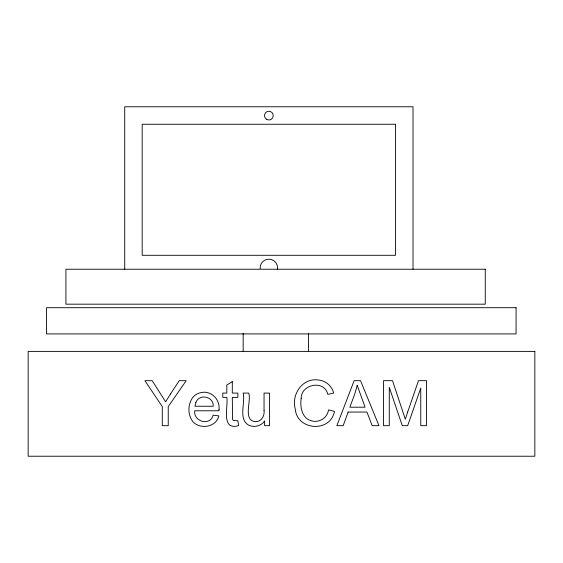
<?xml version="1.0" encoding="UTF-8"?>
<svg xmlns="http://www.w3.org/2000/svg" width="563" height="563" viewBox="0 0 563 563"><rect width="100%" height="100%" fill="white"/><g stroke="black" fill="none" stroke-linecap="round" stroke-linejoin="round"><path stroke-width="0.84" d="M413.017 269.227L413.017 106.773L124.726 106.773L124.726 269.227M308.447 333.444L308.447 351.389M243.167 333.444L243.167 351.389M260.155 268.572A8.734 8.734 0 0 1 269.367 259.205A8.734 8.734 0 0 1 277.453 269.564M219.042 409.315L219.014 410.793L194.699 410.793C193.348 421.736 210.309 426.367 213.152 415.177L218.859 415.888C216.375 427.057 200.646 429.717 193.179 422.011C187.409 415.121 187.57 403.798 193.229 396.887A13.843 13.843 0 0 1 200.998 392.629C211.012 390.117 220.098 399.434 219.042 409.315M264.047 410.547C264.786 415.944 261.316 421.884 255.391 421.659C242.421 420.357 251.795 400.342 248.663 393.08L243.139 393.08C245.665 402.728 237.804 419.146 248.895 425.311C254.363 427.718 261.352 426.036 264.624 420.892L264.624 425.677L269.571 425.677L269.571 393.08L264.047 393.08L264.047 410.547M301.17 398.421C299.91 406.859 301.845 418.26 311.374 420.821C319.024 423.102 327.511 417.971 328.51 409.899L334.464 411.405C330.558 432.736 297.109 430.744 295.272 409.083C291.036 394.213 302.943 377.034 319.165 380.124C326.125 380.905 331.959 386.295 333.697 393.016L327.835 394.396C324.492 379.553 301.106 383.945 301.17 398.421M195.861 402.411L195.009 406.247L213.208 406.247C213.919 396.422 199.365 393.361 195.861 402.411M357.209 385.402L354.781 394.001L349.841 407.197L365.098 407.197L357.209 385.402M407.703 411.989L405.311 419.203L392.51 380.679L383.544 380.679L383.544 425.677L389.286 425.677L389.286 387.372L402.299 425.677L407.675 425.677L420.751 388.013L420.751 425.677L426.494 425.677L426.494 380.679L418.478 380.679L407.703 411.989M348.124 412.053L343.177 425.677L336.857 425.677L354.141 380.679L360.552 380.679L378.969 425.677L372.185 425.677L366.942 412.053L348.124 412.053M170.54 393.91L165.628 401.855L152.186 380.679L144.937 380.679L162.285 406.62L162.285 425.677L168.238 425.677L168.238 406.62L186.198 380.679L179.259 380.679L170.54 393.91M232.301 381.693L226.812 385.008L226.812 393.08L222.758 393.08L222.758 397.379L226.812 397.379C228.522 406.183 220.464 430.92 238.656 425.621L237.86 420.737L233.546 420.554L232.596 419.477L232.301 397.379L237.86 397.379L237.86 393.08L232.301 393.08L232.301 381.693M395.543 124.247L142.193 124.247L142.193 255.292L395.543 255.292L395.543 124.247M485.264 269.227L65.927 269.227L65.927 304.175L485.264 304.175L485.264 269.227M516.067 307.708L46.511 307.708L46.511 333.915L516.067 333.915L516.067 307.708M534.85 351.389L28.15 351.389L28.15 456.227L534.85 456.227L534.85 351.389M266.348 119.18A4.37 4.37 0 0 0 273.217 116.02A4.37 4.37 0 0 0 267.045 111.65A4.37 4.37 0 0 0 266.348 119.18"/></g></svg>
